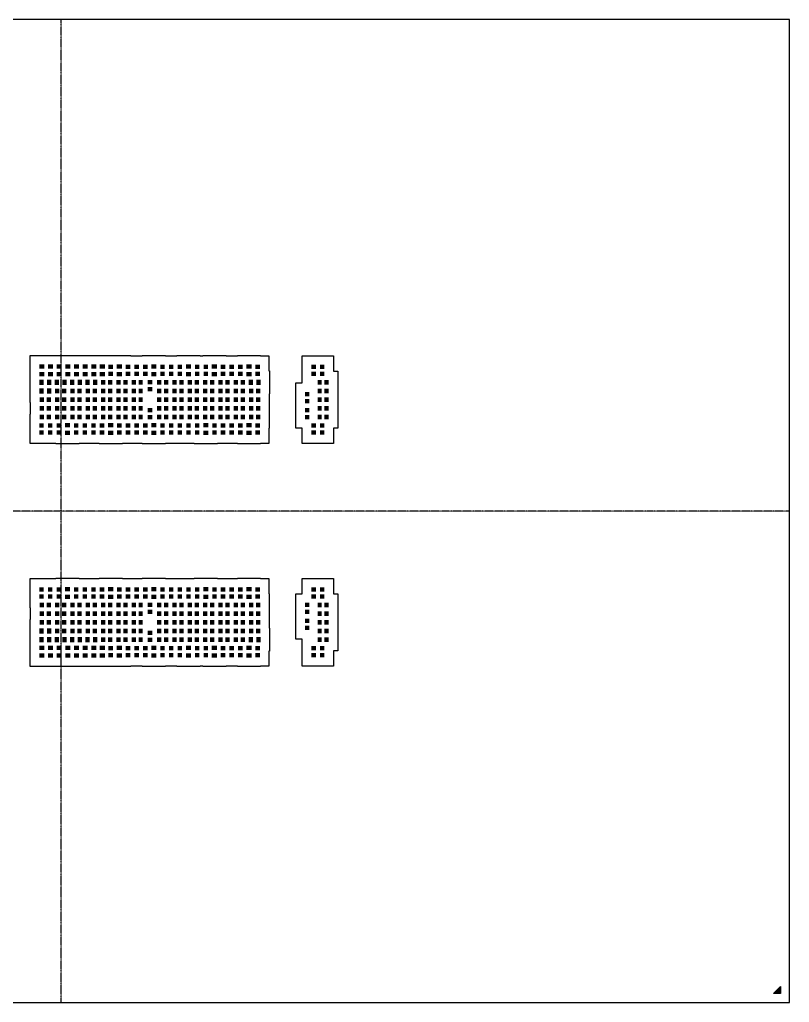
# Model space of a CAD drawing. Extents: x -52250 to 52250, y -35250 to 35250.
# Drawn here: x -2972 to 52250, y -35250 to 35250 of the extents above; entities that cross this region are included whole.
import ezdxf

# ---------------------------------------------------------------- set-up
doc = ezdxf.new("R2010")
doc.units = 0
doc.header["$MEASUREMENT"] = 0
doc.linetypes.add('CENTER2', pattern=[1.125, 0.75, -0.125, 0.125, -0.125])
doc.layers.get('0').update_dxf_attribs({"linetype": 'CONTINUOUS'})
for name, color, linetype in [('jigstreet', 7, 'Continuous'), ('PKG_OUTLINE', 81, 'CONTINUOUS'), ('SOLDERMASK_PADS_BTM', 12, 'CONTINUOUS')]:
    doc.layers.add(name, color=color, linetype=linetype)

# ---------------------------------------------------------------- blocks, each defined once
blk = doc.blocks.new('*U0')
at = {"color": 0, "linetype": 'CENTER2', "transparency": 16777216}
blk.add_line((0, -35250.12), (0, 35250.12), dxfattribs=at)
blk = doc.blocks.new('*U1')
at = {"color": 0, "linetype": 'CENTER2', "transparency": 16777216}
blk.add_line((48864.373, 0), (-48864.373, 0), dxfattribs=at)

msp = doc.modelspace()

# ---------------------------------------------------------------- hatches: boundary and pattern name
at = {"layer": 'SOLDERMASK_PADS_BTM'}
msp.add_hatch(color=256, dxfattribs=at).paths.add_polyline_path([(51610, -34110), (51610, -34610), (51110, -34610)], flags=0)

# ---------------------------------------------------------------- linework, layer by layer
at = {"layer": 'jigstreet'}
for points in [[(-1564, 4838), (-2184, 4838), (-2208, 4839), (-2209, 4863), (-2209, 5363), (-2209, 6413), (-2209, 6913), (-2208, 6937), (-2184, 6938), (-2184, 6938), (-2184, 7203), (-2184, 7533), (-2184, 7773), (-2184, 7773), (-2208, 7774), (-2209, 7798), (-2209, 8418), (-2209, 9038), (-2209, 9418), (-2209, 9588), (-2209, 10038), (-2209, 10588), (-2209, 11138), (-2208, 11162), (-2184, 11163), (-1564, 11163), (-944, 11163), (-564, 11163), (-324, 11163), (56, 11163), (296, 11163), (676, 11163), (916, 11163), (1296, 11163), (1536, 11163), (1916, 11163), (2156, 11163), (2536, 11163), (3156, 11163), (3371, 11163), (3776, 11163), (4991, 11163), (5015, 11162), (5016, 11138), (5016, 11138), (5256, 11138), (5586, 11138), (5826, 11138), (5826, 11138), (5827, 11162), (5851, 11163), (7471, 11163), (7495, 11162), (7496, 11138), (7496, 11138), (7736, 11138), (8066, 11138), (8306, 11138), (8306, 11138), (8307, 11162), (8331, 11163), (9951, 11163), (9975, 11162), (9976, 11138), (9976, 11138), (10166, 11138), (10166, 11138), (10167, 11162), (10191, 11163), (11811, 11163), (11835, 11162), (11836, 11138), (11836, 11138), (12076, 11138), (12406, 11138), (12646, 11138), (12646, 11138), (12647, 11162), (12671, 11163), (14291, 11163), (14315, 11162), (14316, 11138), (14316, 11138), (14886, 11138), (14910, 11137), (14911, 11113), (14911, 10613), (14911, 10063), (14936, 10063), (14960, 10062), (14961, 10038), (14961, 8418), (14960, 8394), (14936, 8393), (14936, 8393), (14936, 8153), (14936, 7823), (14936, 7533), (14936, 7203), (14936, 6583), (14936, 5963), (14935, 5939), (14911, 5938), (14911, 5938), (14911, 5363), (14911, 4863), (14910, 4839), (14886, 4838), (14316, 4838), (14316, 4838), (14315, 4814), (14291, 4813), (12671, 4813), (12647, 4814), (12646, 4838), (12646, 4838), (12406, 4838), (12076, 4838), (11786, 4838), (11456, 4838), (11216, 4838), (11216, 4838), (11215, 4814), (11191, 4813), (9571, 4813), (9547, 4814), (9546, 4838), (9546, 4838), (9306, 4838), (8976, 4838), (8686, 4838), (8356, 4838), (8066, 4838), (7736, 4838), (7496, 4838), (7496, 4838), (7495, 4814), (7471, 4813), (5851, 4813), (5827, 4814), (5826, 4838), (5826, 4838), (5586, 4838), (5256, 4838), (4966, 4838), (4636, 4838), (4396, 4838), (4396, 4838), (4395, 4814), (4371, 4813), (2751, 4813), (2727, 4814), (2726, 4838), (2726, 4838), (2486, 4838), (2156, 4838), (1866, 4838), (1536, 4838), (1296, 4838), (1296, 4838), (1295, 4814), (1271, 4813), (-349, 4813), (-373, 4814), (-374, 4838), (-374, 4838), (-614, 4838), (-944, 4838), (-1564, 4838)], [(17309, 4836), (17308, 4860), (17308, 5360), (17308, 5938), (16877, 5938), (16853, 5939), (16852, 5963), (16852, 6463), (16852, 7111), (16852, 7513), (16852, 7611), (16852, 8013), (16852, 8661), (16852, 9161), (16853, 9185), (16877, 9186), (17308, 9186), (17308, 9563), (17308, 10613), (17308, 11113), (17309, 11137), (17333, 11138), (17953, 11138), (18903, 11138), (19523, 11138), (19547, 11137), (19548, 11113), (19548, 10613), (19548, 10038), (19823, 10038), (19847, 10037), (19848, 10013), (19848, 9393), (19848, 8773), (19848, 8443), (19848, 8153), (19848, 7823), (19848, 7533), (19848, 7203), (19848, 6583), (19848, 5963), (19847, 5939), (19823, 5938), (19548, 5938), (19548, 5360), (19548, 4860), (19547, 4836), (19523, 4835), (18903, 4835), (17953, 4835), (17333, 4835), (17309, 4836)], [(296, -11163), (56, -11163), (-324, -11163), (-564, -11163), (-944, -11163), (-1564, -11163), (-2184, -11163), (-2208, -11162), (-2209, -11138), (-2209, -10588), (-2209, -10038), (-2209, -9588), (-2209, -9418), (-2209, -9038), (-2209, -8418), (-2209, -7798), (-2208, -7774), (-2184, -7773), (-2184, -7773), (-2184, -7533), (-2184, -7203), (-2184, -6938), (-2184, -6938), (-2208, -6937), (-2209, -6913), (-2209, -6413), (-2209, -5363), (-2209, -4863), (-2208, -4839), (-2184, -4838), (-1564, -4838), (-944, -4838), (-614, -4838), (-374, -4838), (-374, -4838), (-373, -4814), (-349, -4813), (1271, -4813), (1295, -4814), (1296, -4838), (1296, -4838), (1536, -4838), (1866, -4838), (2156, -4838), (2486, -4838), (2726, -4838), (2726, -4838), (2727, -4814), (2751, -4813), (4371, -4813), (4395, -4814), (4396, -4838), (4396, -4838), (4636, -4838), (4966, -4838), (5256, -4838), (5586, -4838), (5826, -4838), (5826, -4838), (5827, -4814), (5851, -4813), (7471, -4813), (7495, -4814), (7496, -4838), (7496, -4838), (7736, -4838), (8066, -4838), (8356, -4838), (8686, -4838), (8976, -4838), (9306, -4838), (9546, -4838), (9546, -4838), (9547, -4814), (9571, -4813), (11191, -4813), (11215, -4814), (11216, -4838), (11216, -4838), (11456, -4838), (11786, -4838), (12076, -4838), (12406, -4838), (12646, -4838), (12646, -4838), (12647, -4814), (12671, -4813), (14291, -4813), (14315, -4814), (14316, -4838), (14316, -4838), (14886, -4838), (14910, -4839), (14911, -4863), (14911, -5363), (14911, -5938), (14911, -5938), (14935, -5939), (14936, -5963), (14936, -6583), (14936, -7203), (14936, -7533), (14936, -7823), (14936, -8153), (14936, -8393), (14936, -8393), (14960, -8394), (14961, -8418), (14961, -10038), (14960, -10062), (14936, -10063), (14911, -10063), (14911, -10613), (14911, -11113), (14910, -11137), (14886, -11138), (14316, -11138), (14316, -11138), (14315, -11162), (14291, -11163), (12671, -11163), (12647, -11162), (12646, -11138), (12646, -11138), (12406, -11138), (12076, -11138), (11836, -11138), (11836, -11138), (11835, -11162), (11811, -11163), (10191, -11163), (10167, -11162), (10166, -11138), (10166, -11138), (9976, -11138), (9976, -11138), (9975, -11162), (9951, -11163), (8331, -11163), (8307, -11162), (8306, -11138), (8306, -11138), (8066, -11138), (7736, -11138), (7496, -11138), (7496, -11138), (7495, -11162), (7471, -11163), (5851, -11163), (5827, -11162), (5826, -11138), (5826, -11138), (5586, -11138), (5256, -11138), (5016, -11138), (5016, -11138), (5015, -11162), (4991, -11163), (3776, -11163), (3371, -11163), (3156, -11163), (2536, -11163), (2156, -11163), (1916, -11163), (1536, -11163), (1296, -11163), (916, -11163), (676, -11163), (296, -11163)], [(17309, -11137), (17308, -11113), (17308, -10613), (17308, -9563), (17308, -9186), (16877, -9186), (16853, -9185), (16852, -9161), (16852, -8661), (16852, -8013), (16852, -7611), (16852, -7513), (16852, -7111), (16852, -6463), (16852, -5963), (16853, -5939), (16877, -5938), (17308, -5938), (17308, -5363), (17308, -4863), (17309, -4839), (17333, -4838), (17953, -4838), (18903, -4838), (19523, -4838), (19547, -4839), (19548, -4863), (19548, -5363), (19548, -5938), (19823, -5938), (19847, -5939), (19848, -5963), (19848, -6583), (19848, -7203), (19848, -7533), (19848, -7823), (19848, -8153), (19848, -8443), (19848, -8773), (19848, -9393), (19848, -10013), (19847, -10037), (19823, -10038), (19548, -10038), (19548, -10613), (19548, -11113), (19547, -11137), (19523, -11138), (18903, -11138), (17953, -11138), (17333, -11138), (17309, -11137)]]:
    msp.add_lwpolyline(points, dxfattribs=at)
at = {"layer": 'PKG_OUTLINE'}
msp.add_lwpolyline([(-45479, -35250), (52250, -35250), (52250, 35250), (-45479, 35250, -0.830616), (-47621, 35250), (-52250, 35250), (-52250, -35250), (-47621, -35250, -0.830616)], format="xyb", close=True, dxfattribs=at)
at = {"layer": 'SOLDERMASK_PADS_BTM'}
msp.add_lwpolyline([(51610, -34110), (51610, -34610), (51110, -34610)], close=True, dxfattribs=at)
for points in [[(-1559, 10213), (-1189, 10213), (-1559, 10513), (-1189, 10513)], [(-1559, 9663), (-1189, 9663), (-1559, 9963), (-1189, 9963)], [(-939, 10213), (-569, 10213), (-939, 10513), (-569, 10513)], [(-939, 9663), (-569, 9663), (-939, 9963), (-569, 9963)], [(-319, 10213), (51, 10213), (-319, 10513), (51, 10513)], [(-319, 9663), (51, 9663), (-319, 9963), (51, 9963)], [(301, 10213), (671, 10213), (301, 10513), (671, 10513)], [(301, 9663), (671, 9663), (301, 9963), (671, 9963)], [(921, 10213), (1291, 10213), (921, 10513), (1291, 10513)], [(921, 9663), (1291, 9663), (921, 9963), (1291, 9963)], [(1541, 10213), (1911, 10213), (1541, 10513), (1911, 10513)], [(1541, 9663), (1911, 9663), (1541, 9963), (1911, 9963)], [(2161, 10213), (2531, 10213), (2161, 10513), (2531, 10513)], [(2161, 9663), (2531, 9663), (2161, 9963), (2531, 9963)], [(2781, 10213), (3151, 10213), (2781, 10513), (3151, 10513)], [(2781, 9663), (3151, 9663), (2781, 9963), (3151, 9963)], [(3401, 10188), (3721, 10188), (3401, 10488), (3721, 10488)], [(3401, 9688), (3721, 9688), (3401, 9988), (3721, 9988)], [(3996, 10213), (4366, 10213), (3996, 10513), (4366, 10513)], [(3996, 9663), (4366, 9663), (3996, 9963), (4366, 9963)], [(4641, 10188), (4961, 10188), (4641, 10488), (4961, 10488)], [(4641, 9688), (4961, 9688), (4641, 9988), (4961, 9988)], [(5261, 10188), (5581, 10188), (5261, 10488), (5581, 10488)], [(5261, 9688), (5581, 9688), (5261, 9988), (5581, 9988)], [(5881, 10188), (6201, 10188), (5881, 10488), (6201, 10488)], [(5881, 9688), (6201, 9688), (5881, 9988), (6201, 9988)], [(6476, 10213), (6846, 10213), (6476, 10513), (6846, 10513)], [(6476, 9663), (6846, 9663), (6476, 9963), (6846, 9963)], [(7121, 10188), (7441, 10188), (7121, 10488), (7441, 10488)], [(7121, 9688), (7441, 9688), (7121, 9988), (7441, 9988)], [(7741, 10188), (8061, 10188), (7741, 10488), (8061, 10488)], [(7741, 9688), (8061, 9688), (7741, 9988), (8061, 9988)], [(8361, 10188), (8681, 10188), (8361, 10488), (8681, 10488)], [(8361, 9688), (8681, 9688), (8361, 9988), (8681, 9988)], [(8956, 10213), (9326, 10213), (8956, 10513), (9326, 10513)], [(8956, 9663), (9326, 9663), (8956, 9963), (9326, 9963)], [(9601, 10188), (9921, 10188), (9601, 10488), (9921, 10488)], [(9601, 9688), (9921, 9688), (9601, 9988), (9921, 9988)], [(10221, 10188), (10541, 10188), (10221, 10488), (10541, 10488)], [(10221, 9688), (10541, 9688), (10221, 9988), (10541, 9988)], [(10816, 10213), (11186, 10213), (10816, 10513), (11186, 10513)], [(10816, 9663), (11186, 9663), (10816, 9963), (11186, 9963)], [(11461, 10188), (11781, 10188), (11461, 10488), (11781, 10488)], [(11461, 9688), (11781, 9688), (11461, 9988), (11781, 9988)], [(12081, 10188), (12401, 10188), (12081, 10488), (12401, 10488)], [(12081, 9688), (12401, 9688), (12081, 9988), (12401, 9988)], [(12701, 10188), (13021, 10188), (12701, 10488), (13021, 10488)], [(12701, 9688), (13021, 9688), (12701, 9988), (13021, 9988)], [(13296, 10213), (13666, 10213), (13296, 10513), (13666, 10513)], [(13296, 9663), (13666, 9663), (13296, 9963), (13666, 9963)], [(13941, 10188), (14261, 10188), (13941, 10488), (14261, 10488)], [(13941, 9688), (14261, 9688), (13941, 9988), (14261, 9988)], [(17958, 10188), (18278, 10188), (17958, 10488), (18278, 10488)], [(17958, 9688), (18278, 9688), (17958, 9988), (18278, 9988)], [(18578, 10188), (18898, 10188), (18578, 10488), (18898, 10488)], [(18578, 9688), (18898, 9688), (18578, 9988), (18898, 9988)], [(-1559, 9043), (-1259, 9043), (-1559, 9413), (-1259, 9413)], [(-1009, 9043), (-709, 9043), (-1009, 9413), (-709, 9413)], [(-459, 9043), (-159, 9043), (-459, 9413), (-159, 9413)], [(91, 9043), (391, 9043), (91, 9413), (391, 9413)], [(641, 9043), (941, 9043), (641, 9413), (941, 9413)], [(1191, 9043), (1491, 9043), (1191, 9413), (1491, 9413)], [(1741, 9043), (2041, 9043), (1741, 9413), (2041, 9413)], [(2291, 9043), (2591, 9043), (2291, 9413), (2591, 9413)], [(2866, 9068), (3166, 9068), (2866, 9388), (3166, 9388)], [(3366, 9068), (3666, 9068), (3366, 9388), (3666, 9388)], [(3966, 9068), (4266, 9068), (3966, 9388), (4266, 9388)], [(4466, 9068), (4766, 9068), (4466, 9388), (4766, 9388)], [(5066, 9068), (5366, 9068), (5066, 9388), (5366, 9388)], [(5566, 9068), (5866, 9068), (5566, 9388), (5866, 9388)], [(6216, 9088), (6536, 9088), (6216, 9388), (6536, 9388)], [(6886, 9068), (7186, 9068), (6886, 9388), (7186, 9388)], [(7386, 9068), (7686, 9068), (7386, 9388), (7686, 9388)], [(7986, 9068), (8286, 9068), (7986, 9388), (8286, 9388)], [(8486, 9068), (8786, 9068), (8486, 9388), (8786, 9388)], [(9086, 9068), (9386, 9068), (9086, 9388), (9386, 9388)], [(9586, 9068), (9886, 9068), (9586, 9388), (9886, 9388)], [(10186, 9068), (10486, 9068), (10186, 9388), (10486, 9388)], [(10686, 9068), (10986, 9068), (10686, 9388), (10986, 9388)], [(11286, 9068), (11586, 9068), (11286, 9388), (11586, 9388)], [(11786, 9068), (12086, 9068), (11786, 9388), (12086, 9388)], [(12386, 9068), (12686, 9068), (12386, 9388), (12686, 9388)], [(12886, 9068), (13186, 9068), (12886, 9388), (13186, 9388)], [(13461, 9043), (13761, 9043), (13461, 9413), (13761, 9413)], [(14011, 9043), (14311, 9043), (14011, 9413), (14311, 9413)], [(18398, 9068), (18698, 9068), (18398, 9388), (18698, 9388)], [(18898, 9068), (19198, 9068), (18898, 9388), (19198, 9388)], [(-1559, 8423), (-1259, 8423), (-1559, 8793), (-1259, 8793)], [(-1009, 8423), (-709, 8423), (-1009, 8793), (-709, 8793)], [(-434, 8448), (-134, 8448), (-434, 8768), (-134, 8768)], [(66, 8448), (366, 8448), (66, 8768), (366, 8768)], [(666, 8448), (966, 8448), (666, 8768), (966, 8768)], [(1166, 8448), (1466, 8448), (1166, 8768), (1466, 8768)], [(1766, 8448), (2066, 8448), (1766, 8768), (2066, 8768)], [(2266, 8448), (2566, 8448), (2266, 8768), (2566, 8768)], [(2866, 8448), (3166, 8448), (2866, 8768), (3166, 8768)], [(3366, 8448), (3666, 8448), (3366, 8768), (3666, 8768)], [(3966, 8448), (4266, 8448), (3966, 8768), (4266, 8768)], [(4466, 8448), (4766, 8448), (4466, 8768), (4766, 8768)], [(5066, 8448), (5366, 8448), (5066, 8768), (5366, 8768)], [(5566, 8448), (5866, 8448), (5566, 8768), (5866, 8768)], [(6216, 8588), (6536, 8588), (6216, 8888), (6536, 8888)], [(6886, 8448), (7186, 8448), (6886, 8768), (7186, 8768)], [(7386, 8448), (7686, 8448), (7386, 8768), (7686, 8768)], [(7986, 8448), (8286, 8448), (7986, 8768), (8286, 8768)], [(8486, 8448), (8786, 8448), (8486, 8768), (8786, 8768)], [(9086, 8448), (9386, 8448), (9086, 8768), (9386, 8768)], [(9586, 8448), (9886, 8448), (9586, 8768), (9886, 8768)], [(10186, 8448), (10486, 8448), (10186, 8768), (10486, 8768)], [(10686, 8448), (10986, 8448), (10686, 8768), (10986, 8768)], [(11286, 8448), (11586, 8448), (11286, 8768), (11586, 8768)], [(11786, 8448), (12086, 8448), (11786, 8768), (12086, 8768)], [(12386, 8448), (12686, 8448), (12386, 8768), (12686, 8768)], [(12886, 8448), (13186, 8448), (12886, 8768), (13186, 8768)], [(13486, 8448), (13786, 8448), (13486, 8768), (13786, 8768)], [(13986, 8448), (14286, 8448), (13986, 8768), (14286, 8768)], [(17502, 8236), (17822, 8236), (17502, 8536), (17822, 8536)], [(18398, 8448), (18698, 8448), (18398, 8768), (18698, 8768)], [(18898, 8448), (19198, 8448), (18898, 8768), (19198, 8768)], [(-1534, 7828), (-1234, 7828), (-1534, 8148), (-1234, 8148)], [(-1034, 7828), (-734, 7828), (-1034, 8148), (-734, 8148)], [(-434, 7828), (-134, 7828), (-434, 8148), (-134, 8148)], [(66, 7828), (366, 7828), (66, 8148), (366, 8148)], [(666, 7828), (966, 7828), (666, 8148), (966, 8148)], [(1166, 7828), (1466, 7828), (1166, 8148), (1466, 8148)], [(1766, 7828), (2066, 7828), (1766, 8148), (2066, 8148)], [(2266, 7828), (2566, 7828), (2266, 8148), (2566, 8148)], [(2866, 7828), (3166, 7828), (2866, 8148), (3166, 8148)], [(3366, 7828), (3666, 7828), (3366, 8148), (3666, 8148)], [(3966, 7828), (4266, 7828), (3966, 8148), (4266, 8148)], [(4466, 7828), (4766, 7828), (4466, 8148), (4766, 8148)], [(5066, 7828), (5366, 7828), (5066, 8148), (5366, 8148)], [(5566, 7828), (5866, 7828), (5566, 8148), (5866, 8148)], [(6886, 7828), (7186, 7828), (6886, 8148), (7186, 8148)], [(7386, 7828), (7686, 7828), (7386, 8148), (7686, 8148)], [(7986, 7828), (8286, 7828), (7986, 8148), (8286, 8148)], [(8486, 7828), (8786, 7828), (8486, 8148), (8786, 8148)], [(9086, 7828), (9386, 7828), (9086, 8148), (9386, 8148)], [(9586, 7828), (9886, 7828), (9586, 8148), (9886, 8148)], [(10186, 7828), (10486, 7828), (10186, 8148), (10486, 8148)], [(10686, 7828), (10986, 7828), (10686, 8148), (10986, 8148)], [(11286, 7828), (11586, 7828), (11286, 8148), (11586, 8148)], [(11786, 7828), (12086, 7828), (11786, 8148), (12086, 8148)], [(12386, 7828), (12686, 7828), (12386, 8148), (12686, 8148)], [(12886, 7828), (13186, 7828), (12886, 8148), (13186, 8148)], [(13486, 7828), (13786, 7828), (13486, 8148), (13786, 8148)], [(13986, 7828), (14286, 7828), (13986, 8148), (14286, 8148)], [(17502, 7736), (17822, 7736), (17502, 8036), (17822, 8036)], [(18398, 7828), (18698, 7828), (18398, 8148), (18698, 8148)], [(18898, 7828), (19198, 7828), (18898, 8148), (19198, 8148)], [(-1534, 7208), (-1234, 7208), (-1534, 7528), (-1234, 7528)], [(-1034, 7208), (-734, 7208), (-1034, 7528), (-734, 7528)], [(-434, 7208), (-134, 7208), (-434, 7528), (-134, 7528)], [(66, 7208), (366, 7208), (66, 7528), (366, 7528)], [(666, 7208), (966, 7208), (666, 7528), (966, 7528)], [(1166, 7208), (1466, 7208), (1166, 7528), (1466, 7528)], [(1766, 7208), (2066, 7208), (1766, 7528), (2066, 7528)], [(2266, 7208), (2566, 7208), (2266, 7528), (2566, 7528)], [(2866, 7208), (3166, 7208), (2866, 7528), (3166, 7528)], [(3366, 7208), (3666, 7208), (3366, 7528), (3666, 7528)], [(3966, 7208), (4266, 7208), (3966, 7528), (4266, 7528)], [(4466, 7208), (4766, 7208), (4466, 7528), (4766, 7528)], [(5066, 7208), (5366, 7208), (5066, 7528), (5366, 7528)], [(5566, 7208), (5866, 7208), (5566, 7528), (5866, 7528)], [(6216, 7088), (6536, 7088), (6216, 7388), (6536, 7388)], [(6886, 7208), (7186, 7208), (6886, 7528), (7186, 7528)], [(7386, 7208), (7686, 7208), (7386, 7528), (7686, 7528)], [(7986, 7208), (8286, 7208), (7986, 7528), (8286, 7528)], [(8486, 7208), (8786, 7208), (8486, 7528), (8786, 7528)], [(9086, 7208), (9386, 7208), (9086, 7528), (9386, 7528)], [(9586, 7208), (9886, 7208), (9586, 7528), (9886, 7528)], [(10186, 7208), (10486, 7208), (10186, 7528), (10486, 7528)], [(10686, 7208), (10986, 7208), (10686, 7528), (10986, 7528)], [(11286, 7208), (11586, 7208), (11286, 7528), (11586, 7528)], [(11786, 7208), (12086, 7208), (11786, 7528), (12086, 7528)], [(12386, 7208), (12686, 7208), (12386, 7528), (12686, 7528)], [(12886, 7208), (13186, 7208), (12886, 7528), (13186, 7528)], [(13486, 7208), (13786, 7208), (13486, 7528), (13786, 7528)], [(13986, 7208), (14286, 7208), (13986, 7528), (14286, 7528)], [(17502, 7088), (17822, 7088), (17502, 7388), (17822, 7388)], [(18398, 7208), (18698, 7208), (18398, 7528), (18698, 7528)], [(18898, 7208), (19198, 7208), (18898, 7528), (19198, 7528)], [(-1534, 6588), (-1234, 6588), (-1534, 6908), (-1234, 6908)], [(-1034, 6588), (-734, 6588), (-1034, 6908), (-734, 6908)], [(-434, 6588), (-134, 6588), (-434, 6908), (-134, 6908)], [(66, 6588), (366, 6588), (66, 6908), (366, 6908)], [(666, 6588), (966, 6588), (666, 6908), (966, 6908)], [(1166, 6588), (1466, 6588), (1166, 6908), (1466, 6908)], [(1766, 6588), (2066, 6588), (1766, 6908), (2066, 6908)], [(2266, 6588), (2566, 6588), (2266, 6908), (2566, 6908)], [(2866, 6588), (3166, 6588), (2866, 6908), (3166, 6908)], [(3366, 6588), (3666, 6588), (3366, 6908), (3666, 6908)], [(3966, 6588), (4266, 6588), (3966, 6908), (4266, 6908)], [(4466, 6588), (4766, 6588), (4466, 6908), (4766, 6908)], [(5066, 6588), (5366, 6588), (5066, 6908), (5366, 6908)], [(5566, 6588), (5866, 6588), (5566, 6908), (5866, 6908)], [(6216, 6588), (6536, 6588), (6216, 6888), (6536, 6888)], [(6886, 6588), (7186, 6588), (6886, 6908), (7186, 6908)], [(7386, 6588), (7686, 6588), (7386, 6908), (7686, 6908)], [(7986, 6588), (8286, 6588), (7986, 6908), (8286, 6908)], [(8486, 6588), (8786, 6588), (8486, 6908), (8786, 6908)], [(9086, 6588), (9386, 6588), (9086, 6908), (9386, 6908)], [(9586, 6588), (9886, 6588), (9586, 6908), (9886, 6908)], [(10186, 6588), (10486, 6588), (10186, 6908), (10486, 6908)], [(10686, 6588), (10986, 6588), (10686, 6908), (10986, 6908)], [(11286, 6588), (11586, 6588), (11286, 6908), (11586, 6908)], [(11786, 6588), (12086, 6588), (11786, 6908), (12086, 6908)], [(12386, 6588), (12686, 6588), (12386, 6908), (12686, 6908)], [(12886, 6588), (13186, 6588), (12886, 6908), (13186, 6908)], [(13486, 6588), (13786, 6588), (13486, 6908), (13786, 6908)], [(13986, 6588), (14286, 6588), (13986, 6908), (14286, 6908)], [(17502, 6588), (17822, 6588), (17502, 6888), (17822, 6888)], [(18398, 6588), (18698, 6588), (18398, 6908), (18698, 6908)], [(18898, 6588), (19198, 6588), (18898, 6908), (19198, 6908)], [(-1559, 5988), (-1239, 5988), (-1559, 6288), (-1239, 6288)], [(-1559, 5488), (-1239, 5488), (-1559, 5788), (-1239, 5788)], [(-939, 5988), (-619, 5988), (-939, 6288), (-619, 6288)], [(-939, 5488), (-619, 5488), (-939, 5788), (-619, 5788)], [(-319, 5988), (1, 5988), (-319, 6288), (1, 6288)], [(-319, 5488), (1, 5488), (-319, 5788), (1, 5788)], [(276, 6013), (646, 6013), (276, 6313), (646, 6313)], [(276, 5463), (646, 5463), (276, 5763), (646, 5763)], [(921, 5988), (1241, 5988), (921, 6288), (1241, 6288)], [(921, 5488), (1241, 5488), (921, 5788), (1241, 5788)], [(1541, 5988), (1861, 5988), (1541, 6288), (1861, 6288)], [(1541, 5488), (1861, 5488), (1541, 5788), (1861, 5788)], [(2161, 5988), (2481, 5988), (2161, 6288), (2481, 6288)], [(2161, 5488), (2481, 5488), (2161, 5788), (2481, 5788)], [(2781, 5988), (3101, 5988), (2781, 6288), (3101, 6288)], [(2781, 5488), (3101, 5488), (2781, 5788), (3101, 5788)], [(3376, 6013), (3746, 6013), (3376, 6313), (3746, 6313)], [(3376, 5463), (3746, 5463), (3376, 5763), (3746, 5763)], [(4021, 5988), (4341, 5988), (4021, 6288), (4341, 6288)], [(4021, 5488), (4341, 5488), (4021, 5788), (4341, 5788)], [(4641, 5988), (4961, 5988), (4641, 6288), (4961, 6288)], [(4641, 5488), (4961, 5488), (4641, 5788), (4961, 5788)], [(5261, 5988), (5581, 5988), (5261, 6288), (5581, 6288)], [(5261, 5488), (5581, 5488), (5261, 5788), (5581, 5788)], [(5881, 5988), (6201, 5988), (5881, 6288), (6201, 6288)], [(5881, 5488), (6201, 5488), (5881, 5788), (6201, 5788)], [(6476, 6013), (6846, 6013), (6476, 6313), (6846, 6313)], [(6476, 5463), (6846, 5463), (6476, 5763), (6846, 5763)], [(7121, 5988), (7441, 5988), (7121, 6288), (7441, 6288)], [(7121, 5488), (7441, 5488), (7121, 5788), (7441, 5788)], [(7741, 5988), (8061, 5988), (7741, 6288), (8061, 6288)], [(7741, 5488), (8061, 5488), (7741, 5788), (8061, 5788)], [(8361, 5988), (8681, 5988), (8361, 6288), (8681, 6288)], [(8361, 5488), (8681, 5488), (8361, 5788), (8681, 5788)], [(8981, 5988), (9301, 5988), (8981, 6288), (9301, 6288)], [(8981, 5488), (9301, 5488), (8981, 5788), (9301, 5788)], [(9601, 5988), (9921, 5988), (9601, 6288), (9921, 6288)], [(9601, 5488), (9921, 5488), (9601, 5788), (9921, 5788)], [(10196, 6013), (10566, 6013), (10196, 6313), (10566, 6313)], [(10196, 5463), (10566, 5463), (10196, 5763), (10566, 5763)], [(10841, 5988), (11161, 5988), (10841, 6288), (11161, 6288)], [(10841, 5488), (11161, 5488), (10841, 5788), (11161, 5788)], [(11461, 5988), (11781, 5988), (11461, 6288), (11781, 6288)], [(11461, 5488), (11781, 5488), (11461, 5788), (11781, 5788)], [(12081, 5988), (12401, 5988), (12081, 6288), (12401, 6288)], [(12081, 5488), (12401, 5488), (12081, 5788), (12401, 5788)], [(12701, 5988), (13021, 5988), (12701, 6288), (13021, 6288)], [(12701, 5488), (13021, 5488), (12701, 5788), (13021, 5788)], [(13296, 6013), (13666, 6013), (13296, 6313), (13666, 6313)], [(13296, 5463), (13666, 5463), (13296, 5763), (13666, 5763)], [(13941, 5988), (14261, 5988), (13941, 6288), (14261, 6288)], [(13941, 5488), (14261, 5488), (13941, 5788), (14261, 5788)], [(17958, 5985), (18278, 5985), (17958, 6285), (18278, 6285)], [(17958, 5485), (18278, 5485), (17958, 5785), (18278, 5785)], [(18578, 5985), (18898, 5985), (18578, 6285), (18898, 6285)], [(18578, 5485), (18898, 5485), (18578, 5785), (18898, 5785)], [(-1559, -5788), (-1239, -5788), (-1559, -5488), (-1239, -5488)], [(-939, -5788), (-619, -5788), (-939, -5488), (-619, -5488)], [(-319, -5788), (1, -5788), (-319, -5488), (1, -5488)], [(276, -5763), (646, -5763), (276, -5463), (646, -5463)], [(921, -5788), (1241, -5788), (921, -5488), (1241, -5488)], [(1541, -5788), (1861, -5788), (1541, -5488), (1861, -5488)], [(2161, -5788), (2481, -5788), (2161, -5488), (2481, -5488)], [(2781, -5788), (3101, -5788), (2781, -5488), (3101, -5488)], [(3376, -5763), (3746, -5763), (3376, -5463), (3746, -5463)], [(4021, -5788), (4341, -5788), (4021, -5488), (4341, -5488)], [(4641, -5788), (4961, -5788), (4641, -5488), (4961, -5488)], [(5261, -5788), (5581, -5788), (5261, -5488), (5581, -5488)], [(5881, -5788), (6201, -5788), (5881, -5488), (6201, -5488)], [(6476, -5763), (6846, -5763), (6476, -5463), (6846, -5463)], [(7121, -5788), (7441, -5788), (7121, -5488), (7441, -5488)], [(7741, -5788), (8061, -5788), (7741, -5488), (8061, -5488)], [(8361, -5788), (8681, -5788), (8361, -5488), (8681, -5488)], [(8981, -5788), (9301, -5788), (8981, -5488), (9301, -5488)], [(9601, -5788), (9921, -5788), (9601, -5488), (9921, -5488)], [(10196, -5763), (10566, -5763), (10196, -5463), (10566, -5463)], [(10841, -5788), (11161, -5788), (10841, -5488), (11161, -5488)], [(11461, -5788), (11781, -5788), (11461, -5488), (11781, -5488)], [(12081, -5788), (12401, -5788), (12081, -5488), (12401, -5488)], [(12701, -5788), (13021, -5788), (12701, -5488), (13021, -5488)], [(13296, -5763), (13666, -5763), (13296, -5463), (13666, -5463)], [(13941, -5788), (14261, -5788), (13941, -5488), (14261, -5488)], [(17958, -5788), (18278, -5788), (17958, -5488), (18278, -5488)], [(18578, -5788), (18898, -5788), (18578, -5488), (18898, -5488)], [(-1559, -6288), (-1239, -6288), (-1559, -5988), (-1239, -5988)], [(-939, -6288), (-619, -6288), (-939, -5988), (-619, -5988)], [(-319, -6288), (1, -6288), (-319, -5988), (1, -5988)], [(276, -6313), (646, -6313), (276, -6013), (646, -6013)], [(921, -6288), (1241, -6288), (921, -5988), (1241, -5988)], [(1541, -6288), (1861, -6288), (1541, -5988), (1861, -5988)], [(2161, -6288), (2481, -6288), (2161, -5988), (2481, -5988)], [(2781, -6288), (3101, -6288), (2781, -5988), (3101, -5988)], [(3376, -6313), (3746, -6313), (3376, -6013), (3746, -6013)], [(4021, -6288), (4341, -6288), (4021, -5988), (4341, -5988)], [(4641, -6288), (4961, -6288), (4641, -5988), (4961, -5988)], [(5261, -6288), (5581, -6288), (5261, -5988), (5581, -5988)], [(5881, -6288), (6201, -6288), (5881, -5988), (6201, -5988)], [(6476, -6313), (6846, -6313), (6476, -6013), (6846, -6013)], [(7121, -6288), (7441, -6288), (7121, -5988), (7441, -5988)], [(7741, -6288), (8061, -6288), (7741, -5988), (8061, -5988)], [(8361, -6288), (8681, -6288), (8361, -5988), (8681, -5988)], [(8981, -6288), (9301, -6288), (8981, -5988), (9301, -5988)], [(9601, -6288), (9921, -6288), (9601, -5988), (9921, -5988)], [(10196, -6313), (10566, -6313), (10196, -6013), (10566, -6013)], [(10841, -6288), (11161, -6288), (10841, -5988), (11161, -5988)], [(11461, -6288), (11781, -6288), (11461, -5988), (11781, -5988)], [(12081, -6288), (12401, -6288), (12081, -5988), (12401, -5988)], [(12701, -6288), (13021, -6288), (12701, -5988), (13021, -5988)], [(13296, -6313), (13666, -6313), (13296, -6013), (13666, -6013)], [(13941, -6288), (14261, -6288), (13941, -5988), (14261, -5988)], [(17958, -6288), (18278, -6288), (17958, -5988), (18278, -5988)], [(18578, -6288), (18898, -6288), (18578, -5988), (18898, -5988)], [(-1534, -6908), (-1234, -6908), (-1534, -6588), (-1234, -6588)], [(-1034, -6908), (-734, -6908), (-1034, -6588), (-734, -6588)], [(-434, -6908), (-134, -6908), (-434, -6588), (-134, -6588)], [(66, -6908), (366, -6908), (66, -6588), (366, -6588)], [(666, -6908), (966, -6908), (666, -6588), (966, -6588)], [(1166, -6908), (1466, -6908), (1166, -6588), (1466, -6588)], [(1766, -6908), (2066, -6908), (1766, -6588), (2066, -6588)], [(2266, -6908), (2566, -6908), (2266, -6588), (2566, -6588)], [(2866, -6908), (3166, -6908), (2866, -6588), (3166, -6588)], [(3366, -6908), (3666, -6908), (3366, -6588), (3666, -6588)], [(3966, -6908), (4266, -6908), (3966, -6588), (4266, -6588)], [(4466, -6908), (4766, -6908), (4466, -6588), (4766, -6588)], [(5066, -6908), (5366, -6908), (5066, -6588), (5366, -6588)], [(5566, -6908), (5866, -6908), (5566, -6588), (5866, -6588)], [(6216, -6888), (6536, -6888), (6216, -6588), (6536, -6588)], [(6886, -6908), (7186, -6908), (6886, -6588), (7186, -6588)], [(7386, -6908), (7686, -6908), (7386, -6588), (7686, -6588)], [(7986, -6908), (8286, -6908), (7986, -6588), (8286, -6588)], [(8486, -6908), (8786, -6908), (8486, -6588), (8786, -6588)], [(9086, -6908), (9386, -6908), (9086, -6588), (9386, -6588)], [(9586, -6908), (9886, -6908), (9586, -6588), (9886, -6588)], [(10186, -6908), (10486, -6908), (10186, -6588), (10486, -6588)], [(10686, -6908), (10986, -6908), (10686, -6588), (10986, -6588)], [(11286, -6908), (11586, -6908), (11286, -6588), (11586, -6588)], [(11786, -6908), (12086, -6908), (11786, -6588), (12086, -6588)], [(12386, -6908), (12686, -6908), (12386, -6588), (12686, -6588)], [(12886, -6908), (13186, -6908), (12886, -6588), (13186, -6588)], [(13486, -6908), (13786, -6908), (13486, -6588), (13786, -6588)], [(13986, -6908), (14286, -6908), (13986, -6588), (14286, -6588)], [(17502, -6888), (17822, -6888), (17502, -6588), (17822, -6588)], [(18398, -6908), (18698, -6908), (18398, -6588), (18698, -6588)], [(18898, -6908), (19198, -6908), (18898, -6588), (19198, -6588)], [(-1534, -7528), (-1234, -7528), (-1534, -7208), (-1234, -7208)], [(-1034, -7528), (-734, -7528), (-1034, -7208), (-734, -7208)], [(-434, -7528), (-134, -7528), (-434, -7208), (-134, -7208)], [(66, -7528), (366, -7528), (66, -7208), (366, -7208)], [(666, -7528), (966, -7528), (666, -7208), (966, -7208)], [(1166, -7528), (1466, -7528), (1166, -7208), (1466, -7208)], [(1766, -7528), (2066, -7528), (1766, -7208), (2066, -7208)], [(2266, -7528), (2566, -7528), (2266, -7208), (2566, -7208)], [(2866, -7528), (3166, -7528), (2866, -7208), (3166, -7208)], [(3366, -7528), (3666, -7528), (3366, -7208), (3666, -7208)], [(3966, -7528), (4266, -7528), (3966, -7208), (4266, -7208)], [(4466, -7528), (4766, -7528), (4466, -7208), (4766, -7208)], [(5066, -7528), (5366, -7528), (5066, -7208), (5366, -7208)], [(5566, -7528), (5866, -7528), (5566, -7208), (5866, -7208)], [(6216, -7388), (6536, -7388), (6216, -7088), (6536, -7088)], [(6886, -7528), (7186, -7528), (6886, -7208), (7186, -7208)], [(7386, -7528), (7686, -7528), (7386, -7208), (7686, -7208)], [(7986, -7528), (8286, -7528), (7986, -7208), (8286, -7208)], [(8486, -7528), (8786, -7528), (8486, -7208), (8786, -7208)], [(9086, -7528), (9386, -7528), (9086, -7208), (9386, -7208)], [(9586, -7528), (9886, -7528), (9586, -7208), (9886, -7208)], [(10186, -7528), (10486, -7528), (10186, -7208), (10486, -7208)], [(10686, -7528), (10986, -7528), (10686, -7208), (10986, -7208)], [(11286, -7528), (11586, -7528), (11286, -7208), (11586, -7208)], [(11786, -7528), (12086, -7528), (11786, -7208), (12086, -7208)], [(12386, -7528), (12686, -7528), (12386, -7208), (12686, -7208)], [(12886, -7528), (13186, -7528), (12886, -7208), (13186, -7208)], [(13486, -7528), (13786, -7528), (13486, -7208), (13786, -7208)], [(13986, -7528), (14286, -7528), (13986, -7208), (14286, -7208)], [(17502, -7388), (17822, -7388), (17502, -7088), (17822, -7088)], [(17502, -8036), (17822, -8036), (17502, -7736), (17822, -7736)], [(18398, -7528), (18698, -7528), (18398, -7208), (18698, -7208)], [(18898, -7528), (19198, -7528), (18898, -7208), (19198, -7208)], [(-1559, -8793), (-1259, -8793), (-1559, -8423), (-1259, -8423)], [(-1534, -8148), (-1234, -8148), (-1534, -7828), (-1234, -7828)], [(-1034, -8148), (-734, -8148), (-1034, -7828), (-734, -7828)], [(-1009, -8793), (-709, -8793), (-1009, -8423), (-709, -8423)], [(-434, -8148), (-134, -8148), (-434, -7828), (-134, -7828)], [(-434, -8768), (-134, -8768), (-434, -8448), (-134, -8448)], [(66, -8148), (366, -8148), (66, -7828), (366, -7828)], [(66, -8768), (366, -8768), (66, -8448), (366, -8448)], [(666, -8148), (966, -8148), (666, -7828), (966, -7828)], [(666, -8768), (966, -8768), (666, -8448), (966, -8448)], [(1166, -8148), (1466, -8148), (1166, -7828), (1466, -7828)], [(1166, -8768), (1466, -8768), (1166, -8448), (1466, -8448)], [(1766, -8148), (2066, -8148), (1766, -7828), (2066, -7828)], [(1766, -8768), (2066, -8768), (1766, -8448), (2066, -8448)], [(2266, -8148), (2566, -8148), (2266, -7828), (2566, -7828)], [(2266, -8768), (2566, -8768), (2266, -8448), (2566, -8448)], [(2866, -8148), (3166, -8148), (2866, -7828), (3166, -7828)], [(2866, -8768), (3166, -8768), (2866, -8448), (3166, -8448)], [(3366, -8148), (3666, -8148), (3366, -7828), (3666, -7828)], [(3366, -8768), (3666, -8768), (3366, -8448), (3666, -8448)], [(3966, -8148), (4266, -8148), (3966, -7828), (4266, -7828)], [(3966, -8768), (4266, -8768), (3966, -8448), (4266, -8448)], [(4466, -8148), (4766, -8148), (4466, -7828), (4766, -7828)], [(4466, -8768), (4766, -8768), (4466, -8448), (4766, -8448)], [(5066, -8148), (5366, -8148), (5066, -7828), (5366, -7828)], [(5066, -8768), (5366, -8768), (5066, -8448), (5366, -8448)], [(5566, -8148), (5866, -8148), (5566, -7828), (5866, -7828)], [(5566, -8768), (5866, -8768), (5566, -8448), (5866, -8448)], [(6886, -8148), (7186, -8148), (6886, -7828), (7186, -7828)], [(6886, -8768), (7186, -8768), (6886, -8448), (7186, -8448)], [(7386, -8148), (7686, -8148), (7386, -7828), (7686, -7828)], [(7386, -8768), (7686, -8768), (7386, -8448), (7686, -8448)], [(7986, -8148), (8286, -8148), (7986, -7828), (8286, -7828)], [(7986, -8768), (8286, -8768), (7986, -8448), (8286, -8448)], [(8486, -8148), (8786, -8148), (8486, -7828), (8786, -7828)], [(8486, -8768), (8786, -8768), (8486, -8448), (8786, -8448)], [(9086, -8148), (9386, -8148), (9086, -7828), (9386, -7828)], [(9086, -8768), (9386, -8768), (9086, -8448), (9386, -8448)], [(9586, -8148), (9886, -8148), (9586, -7828), (9886, -7828)], [(9586, -8768), (9886, -8768), (9586, -8448), (9886, -8448)], [(10186, -8148), (10486, -8148), (10186, -7828), (10486, -7828)], [(10186, -8768), (10486, -8768), (10186, -8448), (10486, -8448)], [(10686, -8148), (10986, -8148), (10686, -7828), (10986, -7828)], [(10686, -8768), (10986, -8768), (10686, -8448), (10986, -8448)], [(11286, -8148), (11586, -8148), (11286, -7828), (11586, -7828)], [(11286, -8768), (11586, -8768), (11286, -8448), (11586, -8448)], [(11786, -8148), (12086, -8148), (11786, -7828), (12086, -7828)], [(11786, -8768), (12086, -8768), (11786, -8448), (12086, -8448)], [(12386, -8148), (12686, -8148), (12386, -7828), (12686, -7828)], [(12386, -8768), (12686, -8768), (12386, -8448), (12686, -8448)], [(12886, -8148), (13186, -8148), (12886, -7828), (13186, -7828)], [(12886, -8768), (13186, -8768), (12886, -8448), (13186, -8448)], [(13486, -8148), (13786, -8148), (13486, -7828), (13786, -7828)], [(13486, -8768), (13786, -8768), (13486, -8448), (13786, -8448)], [(13986, -8148), (14286, -8148), (13986, -7828), (14286, -7828)], [(13986, -8768), (14286, -8768), (13986, -8448), (14286, -8448)], [(17502, -8536), (17822, -8536), (17502, -8236), (17822, -8236)], [(18398, -8148), (18698, -8148), (18398, -7828), (18698, -7828)], [(18398, -8768), (18698, -8768), (18398, -8448), (18698, -8448)], [(18898, -8148), (19198, -8148), (18898, -7828), (19198, -7828)], [(18898, -8768), (19198, -8768), (18898, -8448), (19198, -8448)], [(-1559, -9413), (-1259, -9413), (-1559, -9043), (-1259, -9043)], [(-1009, -9413), (-709, -9413), (-1009, -9043), (-709, -9043)], [(-459, -9413), (-159, -9413), (-459, -9043), (-159, -9043)], [(91, -9413), (391, -9413), (91, -9043), (391, -9043)], [(641, -9413), (941, -9413), (641, -9043), (941, -9043)], [(1191, -9413), (1491, -9413), (1191, -9043), (1491, -9043)], [(1741, -9413), (2041, -9413), (1741, -9043), (2041, -9043)], [(2291, -9413), (2591, -9413), (2291, -9043), (2591, -9043)], [(2866, -9388), (3166, -9388), (2866, -9068), (3166, -9068)], [(3366, -9388), (3666, -9388), (3366, -9068), (3666, -9068)], [(3966, -9388), (4266, -9388), (3966, -9068), (4266, -9068)], [(4466, -9388), (4766, -9388), (4466, -9068), (4766, -9068)], [(5066, -9388), (5366, -9388), (5066, -9068), (5366, -9068)], [(5566, -9388), (5866, -9388), (5566, -9068), (5866, -9068)], [(6216, -8888), (6536, -8888), (6216, -8588), (6536, -8588)], [(6216, -9388), (6536, -9388), (6216, -9088), (6536, -9088)], [(6886, -9388), (7186, -9388), (6886, -9068), (7186, -9068)], [(7386, -9388), (7686, -9388), (7386, -9068), (7686, -9068)], [(7986, -9388), (8286, -9388), (7986, -9068), (8286, -9068)], [(8486, -9388), (8786, -9388), (8486, -9068), (8786, -9068)], [(9086, -9388), (9386, -9388), (9086, -9068), (9386, -9068)], [(9586, -9388), (9886, -9388), (9586, -9068), (9886, -9068)], [(10186, -9388), (10486, -9388), (10186, -9068), (10486, -9068)], [(10686, -9388), (10986, -9388), (10686, -9068), (10986, -9068)], [(11286, -9388), (11586, -9388), (11286, -9068), (11586, -9068)], [(11786, -9388), (12086, -9388), (11786, -9068), (12086, -9068)], [(12386, -9388), (12686, -9388), (12386, -9068), (12686, -9068)], [(12886, -9388), (13186, -9388), (12886, -9068), (13186, -9068)], [(13461, -9413), (13761, -9413), (13461, -9043), (13761, -9043)], [(14011, -9413), (14311, -9413), (14011, -9043), (14311, -9043)], [(18398, -9388), (18698, -9388), (18398, -9068), (18698, -9068)], [(18898, -9388), (19198, -9388), (18898, -9068), (19198, -9068)], [(-1559, -9963), (-1189, -9963), (-1559, -9663), (-1189, -9663)], [(-939, -9963), (-569, -9963), (-939, -9663), (-569, -9663)], [(-319, -9963), (51, -9963), (-319, -9663), (51, -9663)], [(301, -9963), (671, -9963), (301, -9663), (671, -9663)], [(921, -9963), (1291, -9963), (921, -9663), (1291, -9663)], [(1541, -9963), (1911, -9963), (1541, -9663), (1911, -9663)], [(2161, -9963), (2531, -9963), (2161, -9663), (2531, -9663)], [(2781, -9963), (3151, -9963), (2781, -9663), (3151, -9663)], [(3401, -9988), (3721, -9988), (3401, -9688), (3721, -9688)], [(3996, -9963), (4366, -9963), (3996, -9663), (4366, -9663)], [(4641, -9988), (4961, -9988), (4641, -9688), (4961, -9688)], [(5261, -9988), (5581, -9988), (5261, -9688), (5581, -9688)], [(5881, -9988), (6201, -9988), (5881, -9688), (6201, -9688)], [(6476, -9963), (6846, -9963), (6476, -9663), (6846, -9663)], [(7121, -9988), (7441, -9988), (7121, -9688), (7441, -9688)], [(7741, -9988), (8061, -9988), (7741, -9688), (8061, -9688)], [(8361, -9988), (8681, -9988), (8361, -9688), (8681, -9688)], [(8956, -9963), (9326, -9963), (8956, -9663), (9326, -9663)], [(9601, -9988), (9921, -9988), (9601, -9688), (9921, -9688)], [(10221, -9988), (10541, -9988), (10221, -9688), (10541, -9688)], [(10816, -9963), (11186, -9963), (10816, -9663), (11186, -9663)], [(11461, -9988), (11781, -9988), (11461, -9688), (11781, -9688)], [(12081, -9988), (12401, -9988), (12081, -9688), (12401, -9688)], [(12701, -9988), (13021, -9988), (12701, -9688), (13021, -9688)], [(13296, -9963), (13666, -9963), (13296, -9663), (13666, -9663)], [(13941, -9988), (14261, -9988), (13941, -9688), (14261, -9688)], [(17958, -9988), (18278, -9988), (17958, -9688), (18278, -9688)], [(18578, -9988), (18898, -9988), (18578, -9688), (18898, -9688)], [(-1559, -10513), (-1189, -10513), (-1559, -10213), (-1189, -10213)], [(-939, -10513), (-569, -10513), (-939, -10213), (-569, -10213)], [(-319, -10513), (51, -10513), (-319, -10213), (51, -10213)], [(301, -10513), (671, -10513), (301, -10213), (671, -10213)], [(921, -10513), (1291, -10513), (921, -10213), (1291, -10213)], [(1541, -10513), (1911, -10513), (1541, -10213), (1911, -10213)], [(2161, -10513), (2531, -10513), (2161, -10213), (2531, -10213)], [(2781, -10513), (3151, -10513), (2781, -10213), (3151, -10213)], [(3401, -10488), (3721, -10488), (3401, -10188), (3721, -10188)], [(3996, -10513), (4366, -10513), (3996, -10213), (4366, -10213)], [(4641, -10488), (4961, -10488), (4641, -10188), (4961, -10188)], [(5261, -10488), (5581, -10488), (5261, -10188), (5581, -10188)], [(5881, -10488), (6201, -10488), (5881, -10188), (6201, -10188)], [(6476, -10513), (6846, -10513), (6476, -10213), (6846, -10213)], [(7121, -10488), (7441, -10488), (7121, -10188), (7441, -10188)], [(7741, -10488), (8061, -10488), (7741, -10188), (8061, -10188)], [(8361, -10488), (8681, -10488), (8361, -10188), (8681, -10188)], [(8956, -10513), (9326, -10513), (8956, -10213), (9326, -10213)], [(9601, -10488), (9921, -10488), (9601, -10188), (9921, -10188)], [(10221, -10488), (10541, -10488), (10221, -10188), (10541, -10188)], [(10816, -10513), (11186, -10513), (10816, -10213), (11186, -10213)], [(11461, -10488), (11781, -10488), (11461, -10188), (11781, -10188)], [(12081, -10488), (12401, -10488), (12081, -10188), (12401, -10188)], [(12701, -10488), (13021, -10488), (12701, -10188), (13021, -10188)], [(13296, -10513), (13666, -10513), (13296, -10213), (13666, -10213)], [(13941, -10488), (14261, -10488), (13941, -10188), (14261, -10188)], [(17958, -10488), (18278, -10488), (17958, -10188), (18278, -10188)], [(18578, -10488), (18898, -10488), (18578, -10188), (18898, -10188)]]:
    msp.add_solid(points, dxfattribs=at)

# ---------------------------------------------------------------- block references
at = {"linetype": 'CENTER2'}
for name, p in [('*U0', (0, 0)), ('*U1', (3386, 0))]:
    msp.add_blockref(name, p, dxfattribs=at)

doc.saveas('drawing.dxf')
